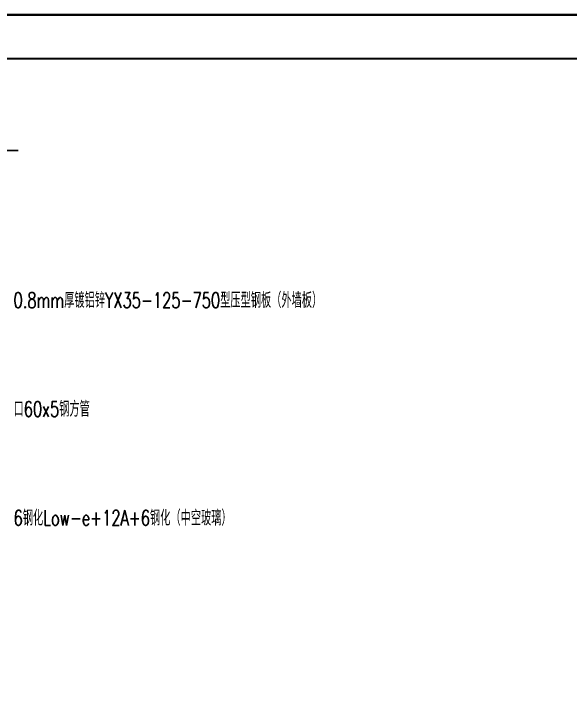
# Model space of a CAD drawing. Extents: x -160106 to 966792, y -663931 to 1550022.
# Drawn here: x -58675 to -57914, y -85245 to -84304 of the extents above; entities that cross this region are included whole.
import ezdxf
from ezdxf.enums import TextEntityAlignment as Align

# ---------------------------------------------------------------- set-up
doc = ezdxf.new("R2010")
doc.units = 0
for name, color, linetype in [('0-cxFrame', 155, 'Continuous'), ('3符号', 173, 'Continuous'), ('TEXT', 7, 'Continuous')]:
    doc.layers.add(name, color=color, linetype=linetype)
doc.layers.add('0-cxText', color=131, linetype='Continuous', lineweight=25)
doc.styles.add('cx_tuming', font='simhei.ttf')
doc.styles.add('cx_tuqian1', font='')
doc.styles.add('DHTEXT-1', font='ROMANS.shx', dxfattribs={"width": 0.7, "bigfont": 'CHINESE.shx'})
doc.styles.add('黑体', font='simhei.ttf', dxfattribs={"height": 12})
doc.styles.get('cx_tuqian1').set_extended_font_data('SimSun')

# ---------------------------------------------------------------- blocks, each defined once
blk = doc.blocks.new('TK22.A2 L(Dragon)')
at = {"layer": '0-cxFrame', "color": 7, "const_width": 0.5}
blk.add_lwpolyline([(0, 0), (-594, 0), (-594, 420), (0, 420)], close=True, dxfattribs=at)
at = {"layer": '0-cxFrame', "const_width": 0.5}
blk.add_lwpolyline([(-80, 10), (-574, 10), (-574, 410), (-80, 410)], close=True, dxfattribs=at)
at = {"style": '黑体', "flags": 4}
blk.add_attdef('图幅', text='', height=3.3, dxfattribs=at).set_placement((-40, 3), align=Align.RIGHT)
at = {"layer": '0-cxText', "flags": 4}
for tag, height, style, p in [('建设单位', 3.5, 'cx_tuming', (-45, 240)), ('项目名称', 3.5, 'cx_tuming', (-45, 210)), ('子项名称', 3.5, 'cx_tuming', (-45, 180)), ('工程编号', 3.3, 'cx_tuqian1', (-35, 165)), ('图名1', 3.5, 'cx_tuming', (-45, 87)), ('图名2', 3.5, 'cx_tuming', (-45, 79)), ('图名3', 3.5, 'cx_tuming', (-45, 71)), ('出图日期', 3.3, 'cx_tuqian1', (-39, 60)), ('专业', 3.3, 'cx_tuqian1', (-55, 52)), ('图号', 3.3, 'cx_tuqian1', (-55, 44)), ('版次', 3.3, 'cx_tuqian1', (-20, 44))]:
    blk.add_attdef(tag, text='', height=height, dxfattribs=dict(at, style=style)).set_placement(p, align=Align.MIDDLE)
at = {"layer": 'Defpoints', "color": 6, "flags": 4}
for tag, height, style, p in [('tufu', 3.3, '黑体', (-12, 12)), ('dwfname', 4, 'cx_tuqian1', (-80, 3))]:
    blk.add_attdef(tag, text='', height=height, dxfattribs=dict(at, style=style)).set_placement(p, align=Align.RIGHT)

msp = doc.modelspace()

# ---------------------------------------------------------------- linework, layer by layer
at = {"layer": '3符号'}
msp.add_lwpolyline([(-58668.76, -84490.65), (-59408.93, -84490.65), (-59411.93, -84502.65), (-59417.93, -84478.65), (-59420.93, -84490.65), (-60161.11, -84490.65)], dxfattribs=at)

# ---------------------------------------------------------------- block references
at = {"layer": '0-cxFrame', "xscale": 6, "yscale": 6, "zscale": 6}
msp.add_blockref('TK22.A2 L(Dragon)', (-57153.76, -86825.19), dxfattribs=at)

# ---------------------------------------------------------------- texts
at = {"layer": 'TEXT', "ltscale": 60, "style": 'DHTEXT-1', "width": 0.7}
for s, p in [('0.8mm厚镀铝锌YX35-125-750型压型钢板（外墙板）', (-58675.16, -84695.48)), ('口60x5钢方管', (-58675.16, -84844.35)), ('6钢化Low-e+12A+6钢化（中空玻璃）', (-58675.16, -84993.23))]:
    msp.add_text(s, height=21, dxfattribs=at).set_placement(p, align=Align.MIDDLE_LEFT)

doc.saveas('drawing.dxf')
